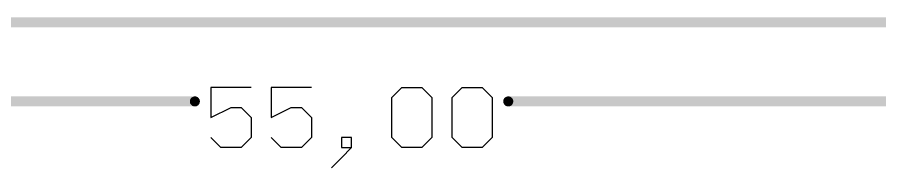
# Model space of a CAD drawing. Header units: millimetres. Extents: x 42.6 to 114.2, y 57.8 to 117.6.
# Drawn here: x 68.64 to 90.45, y 61.32 to 65.13 of the extents above; entities that cross this region are included whole.
import ezdxf

# ---------------------------------------------------------------- set-up
doc = ezdxf.new("R2010")
doc.units = ezdxf.units.MM
doc.layers.add('Mechanical1', color=6, linetype='Continuous')
doc.layers.add('Mechanical21', color=56, linetype='Continuous')

msp = doc.modelspace()

# ---------------------------------------------------------------- linework, layer by layer
at = {"layer": 'Mechanical1', "const_width": 0.254}
msp.add_lwpolyline([(50, 65), (110, 65)], dxfattribs=at)
at = {"layer": 'Mechanical21'}
for p, q in [((74.554, 63.355), (73.539, 63.355)), ((73.539, 63.355), (73.539, 62.594)), ((76.078, 63.355), (75.062, 63.355)), ((75.062, 63.355), (75.062, 62.594)), ((78.109, 63.102), (78.363, 63.355)), ((78.363, 63.355), (78.871, 63.355)), ((78.871, 63.355), (79.125, 63.102)), ((79.633, 63.102), (79.887, 63.355)), ((79.887, 63.355), (80.395, 63.355)), ((80.395, 63.355), (80.648, 63.102)), ((78.109, 62.086), (78.109, 63.102)), ((79.125, 63.102), (79.125, 62.086)), ((79.633, 62.086), (79.633, 63.102)), ((80.648, 63.102), (80.648, 62.086)), ((73.539, 62.594), (74.047, 62.848)), ((74.047, 62.848), (74.301, 62.848)), ((74.301, 62.848), (74.554, 62.594)), ((75.062, 62.594), (75.57, 62.848)), ((75.57, 62.848), (75.824, 62.848)), ((75.824, 62.848), (76.078, 62.594)), ((74.554, 62.594), (74.554, 62.086)), ((76.078, 62.594), (76.078, 62.086)), ((73.793, 61.832), (73.539, 62.086)), ((74.554, 62.086), (74.301, 61.832)), ((75.316, 61.832), (75.062, 62.086)), ((76.078, 62.086), (75.824, 61.832)), ((77.094, 62.086), (76.84, 62.086)), ((76.84, 62.086), (76.84, 61.832)), ((77.094, 61.832), (77.094, 62.086)), ((78.363, 61.832), (78.109, 62.086)), ((79.125, 62.086), (78.871, 61.832)), ((79.887, 61.832), (79.633, 62.086)), ((80.648, 62.086), (80.395, 61.832)), ((74.301, 61.832), (73.793, 61.832)), ((75.824, 61.832), (75.316, 61.832)), ((76.84, 61.578), (77.094, 61.832)), ((76.84, 61.832), (77.094, 61.832)), ((77.094, 61.832), (76.84, 61.578)), ((78.871, 61.832), (78.363, 61.832)), ((80.395, 61.832), (79.887, 61.832)), ((76.84, 61.578), (76.586, 61.324))]:
    msp.add_line(p, q, dxfattribs=at)
at = {"layer": 'Mechanical21', "const_width": 0.254}
for points in [[(50, 63), (73.132, 63)], [(81.055, 63), (105, 63)]]:
    msp.add_lwpolyline(points, dxfattribs=at)
at = {"layer": 'Mechanical21', "const_width": 0.127}
for points in [[(73.069, 63, 1), (73.196, 63, 1)], [(80.991, 63, 1), (81.118, 63, 1)]]:
    msp.add_lwpolyline(points, format="xyb", close=True, dxfattribs=at)

doc.saveas('drawing.dxf')
